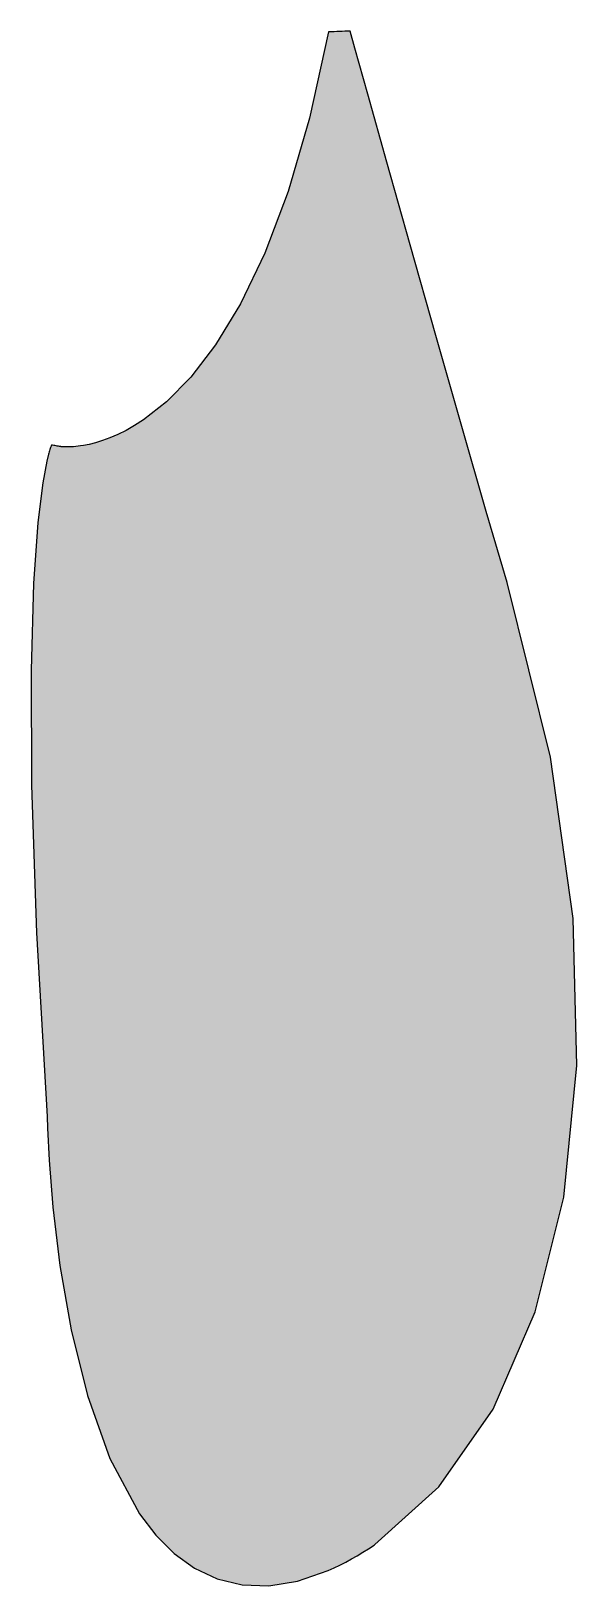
# Model space of a CAD drawing. Extents: x 15.6 to 24.2, y 34.6 to 59.3.
import ezdxf

# ---------------------------------------------------------------- set-up
doc = ezdxf.new("R2010")
doc.units = 0
doc.header["$MEASUREMENT"] = 0
doc.layers.add('HANE', color=7, linetype='CONTINUOUS')

msp = doc.modelspace()

# ---------------------------------------------------------------- hatches: boundary and pattern name
at = {"layer": 'HANE'}
h = msp.add_hatch(color=152, dxfattribs=at)
h.dxf.hatch_style = 2
h.paths.add_polyline_path([(17.354, 53.098), (17.212, 53.007), (17.075, 52.929), (16.943, 52.864), (16.819, 52.811), (16.701, 52.768), (16.591, 52.734), (16.489, 52.709), (16.396, 52.691), (16.353, 52.684), (16.312, 52.679), (16.274, 52.674), (16.238, 52.671), (16.205, 52.669), (16.175, 52.668), (16.147, 52.668), (16.122, 52.668), (16.101, 52.668), (16.083, 52.669), (16.069, 52.67), (16.057, 52.671), (16.048, 52.672), (16.043, 52.672), (16.039, 52.673), (16.038, 52.673), (16.019, 52.676), (16, 52.679), (15.982, 52.682), (15.963, 52.685), (15.944, 52.688), (15.925, 52.691), (15.906, 52.694), (15.887, 52.697), (15.882, 52.679), (15.876, 52.661), (15.87, 52.643), (15.865, 52.625), (15.859, 52.607), (15.853, 52.589), (15.847, 52.571), (15.842, 52.553), (15.813, 52.44), (15.75, 52.098), (15.674, 51.469), (15.605, 50.496), (15.564, 49.122), (15.573, 47.291), (15.651, 44.945), (15.82, 42.027), (15.826, 41.841), (15.852, 41.336), (15.912, 40.585), (16.024, 39.662), (16.201, 38.64), (16.461, 37.593), (16.819, 36.593), (17.291, 35.715), (17.547, 35.376), (17.838, 35.085), (18.165, 34.851), (18.526, 34.682), (18.92, 34.585), (19.346, 34.569), (19.802, 34.643), (20.289, 34.814), (20.383, 34.856), (20.477, 34.901), (20.57, 34.948), (20.661, 34.997), (20.752, 35.049), (20.843, 35.103), (20.932, 35.159), (21.02, 35.218), (21.022, 35.219), (21.023, 35.219), (21.024, 35.22), (21.025, 35.221), (21.027, 35.222), (21.028, 35.223), (21.029, 35.224), (21.03, 35.225), (22.052, 36.141), (22.912, 37.38), (23.582, 38.922), (24.036, 40.748), (24.246, 42.839), (24.184, 45.176), (23.824, 47.74), (23.137, 50.511), (22.803, 51.644), (22.414, 52.991), (22, 54.44), (21.593, 55.879), (21.223, 57.194), (20.92, 58.273), (20.716, 59.005), (20.64, 59.276), (20.597, 59.274), (20.554, 59.272), (20.511, 59.27), (20.468, 59.269), (20.426, 59.267), (20.383, 59.265), (20.34, 59.263), (20.297, 59.262), (19.993, 57.892), (19.651, 56.726), (19.282, 55.748), (18.895, 54.941), (18.498, 54.289), (18.103, 53.775), (17.719, 53.384)])

# ---------------------------------------------------------------- linework, layer by layer
msp.add_lwpolyline([(17.354, 53.098), (17.212, 53.007), (17.075, 52.929), (16.943, 52.864), (16.819, 52.811), (16.701, 52.768), (16.591, 52.734), (16.489, 52.709), (16.396, 52.691), (16.353, 52.684), (16.312, 52.679), (16.274, 52.674), (16.238, 52.671), (16.205, 52.669), (16.175, 52.668), (16.147, 52.668), (16.122, 52.668), (16.101, 52.668), (16.083, 52.669), (16.069, 52.67), (16.057, 52.671), (16.048, 52.672), (16.043, 52.672), (16.039, 52.673), (16.038, 52.673), (16.019, 52.676), (16, 52.679), (15.982, 52.682), (15.963, 52.685), (15.944, 52.688), (15.925, 52.691), (15.906, 52.694), (15.887, 52.697), (15.882, 52.679), (15.876, 52.661), (15.87, 52.643), (15.865, 52.625), (15.859, 52.607), (15.853, 52.589), (15.847, 52.571), (15.842, 52.553), (15.813, 52.44), (15.75, 52.098), (15.674, 51.469), (15.605, 50.496), (15.564, 49.122), (15.573, 47.291), (15.651, 44.945), (15.82, 42.027), (15.826, 41.841), (15.852, 41.336), (15.912, 40.585), (16.024, 39.662), (16.201, 38.64), (16.461, 37.593), (16.819, 36.593), (17.291, 35.715), (17.547, 35.376), (17.838, 35.085), (18.165, 34.851), (18.526, 34.682), (18.92, 34.585), (19.346, 34.569), (19.802, 34.643), (20.289, 34.814), (20.383, 34.856), (20.477, 34.901), (20.57, 34.948), (20.661, 34.997), (20.752, 35.049), (20.843, 35.103), (20.932, 35.159), (21.02, 35.218), (21.022, 35.219), (21.023, 35.219), (21.024, 35.22), (21.025, 35.221), (21.027, 35.222), (21.028, 35.223), (21.029, 35.224), (21.03, 35.225), (22.052, 36.141), (22.912, 37.38), (23.582, 38.922), (24.036, 40.748), (24.246, 42.839), (24.184, 45.176), (23.824, 47.74), (23.137, 50.511), (22.803, 51.644), (22.414, 52.991), (22, 54.44), (21.593, 55.879), (21.223, 57.194), (20.92, 58.273), (20.716, 59.005), (20.64, 59.276), (20.597, 59.274), (20.554, 59.272), (20.511, 59.27), (20.468, 59.269), (20.426, 59.267), (20.383, 59.265), (20.34, 59.263), (20.297, 59.262), (19.993, 57.892), (19.651, 56.726), (19.282, 55.748), (18.895, 54.941), (18.498, 54.289), (18.103, 53.775), (17.719, 53.384), (17.354, 53.098), (17.354, 53.098)], dxfattribs=at)

doc.saveas('drawing.dxf')
